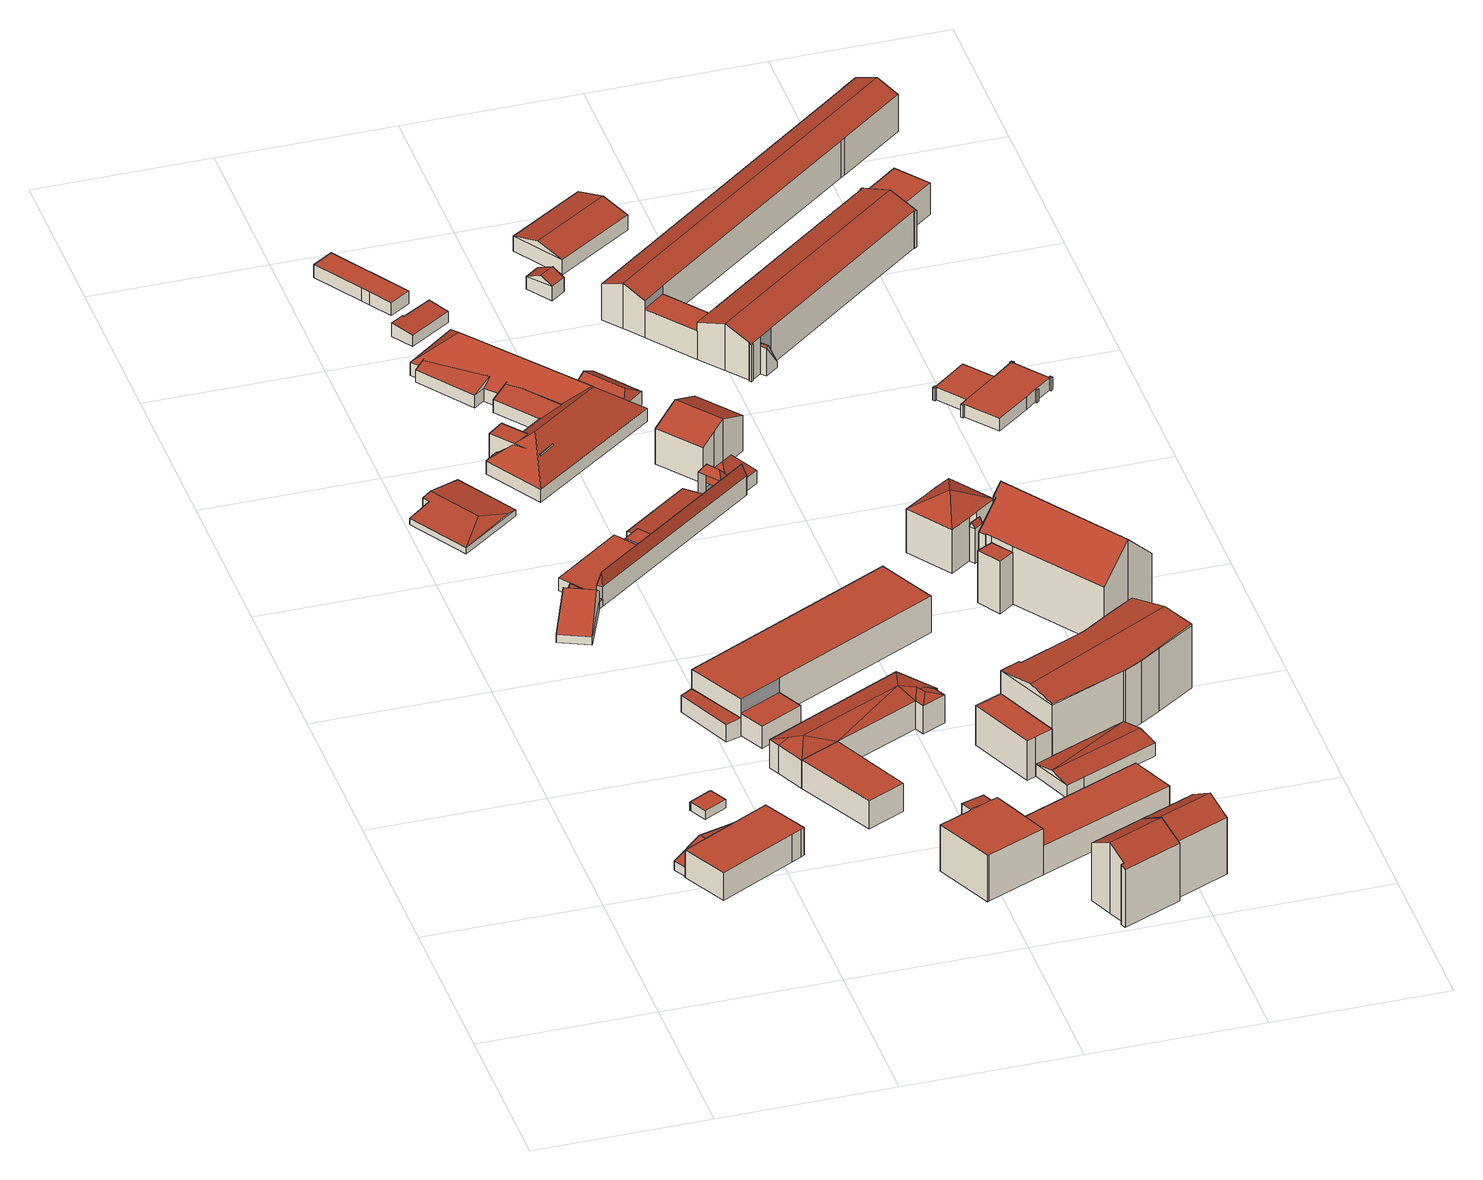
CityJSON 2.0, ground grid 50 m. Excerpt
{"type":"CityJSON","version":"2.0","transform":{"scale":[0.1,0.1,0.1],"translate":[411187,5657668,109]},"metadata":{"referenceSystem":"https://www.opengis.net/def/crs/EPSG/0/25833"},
"CityObjects":{
"building1":{"type":"Building","attributes":{"Dachtyp_tdc":"tdcGableRoof","Gemeindeschluessel":14612000,"Dachneigung":10.1,"QualitaetDacherkennung":11,"Geometrietyp2DReferenz":"3000","measuredHeight":6.67,"function":"31001_2000","roofType":"3100"},"geometry":[{"type":"Solid","lod":"2","boundaries":[[[[0,1,2,3]],[[1,4,5,2]],[[4,6,7,5]],[[6,0,3,7]],[[4,1,8]],[[0,6,9]],[[1,0,9,8]],[[6,4,8,9]],[[3,2,5,7]]]],"semantics":{"surfaces":[{"type":"WallSurface"},{"type":"RoofSurface"},{"type":"GroundSurface"}],"values":[[0,0,0,0,0,0,1,1,2]]}}]},
"building2":{"type":"Building","attributes":{"Dachtyp_tdc":"tdcPolyFlatRoof","Gemeindeschluessel":14612000,"Dachneigung":0,"QualitaetDacherkennung":80,"Geometrietyp2DReferenz":"3000","measuredHeight":8.64,"function":"31001_2000","roofType":"1000"},"geometry":[{"type":"Solid","lod":"2","boundaries":[[[[10,11,12,13]],[[11,14,15,12]],[[14,16,17,15]],[[16,18,19,17]],[[18,20,21,19]],[[20,10,13,21]],[[20,18,16,14,11,10]],[[13,12,15,17,19,21]]]],"semantics":{"surfaces":[{"type":"WallSurface"},{"type":"RoofSurface"},{"type":"GroundSurface"}],"values":[[0,0,0,0,0,0,1,2]]}}]},
"building3":{"type":"Building","attributes":{"Dachtyp_tdc":"tdcPolyFlatRoof","Gemeindeschluessel":14612000,"Dachneigung":0,"QualitaetDacherkennung":85,"Geometrietyp2DReferenz":"3000","measuredHeight":2.77,"function":"31001_2000","roofType":"1000"},"geometry":[{"type":"Solid","lod":"2","boundaries":[[[[22,23,24,25]],[[23,26,27,24]],[[26,28,29,27]],[[28,30,31,29]],[[30,32,33,31]],[[32,22,25,33]],[[32,30,28,26,23,22]],[[25,24,27,29,31,33]]]],"semantics":{"surfaces":[{"type":"WallSurface"},{"type":"RoofSurface"},{"type":"GroundSurface"}],"values":[[0,0,0,0,0,0,1,2]]}}]},
"building4":{"type":"Building","attributes":{"Dachtyp_tdc":"tdcFreeFormRoof","Gemeindeschluessel":14612000,"Dachneigung":39,"QualitaetDacherkennung":12,"Geometrietyp2DReferenz":"3000","measuredHeight":10.65,"function":"31001_9998","roofType":"5000"},"geometry":[{"type":"Solid","lod":"2","boundaries":[[[[34,35,36,37]],[[35,38,39,36]],[[38,40,41,39]],[[40,42,43,41]],[[42,34,37,43]],[[44,40,38,45]],[[46,47,48,44,45]],[[42,48,47,34]],[[40,44,48,42]],[[34,47,46,35]],[[35,46,45,38]],[[37,36,39,41,43]]]],"semantics":{"surfaces":[{"type":"WallSurface"},{"type":"RoofSurface"},{"type":"GroundSurface"}],"values":[[0,0,0,0,0,1,1,0,0,0,0,2]]}}]},
"building5":{"type":"Building","attributes":{"Dachtyp_tdc":"tdcFreeFormRoof","Gemeindeschluessel":14612000,"Dachneigung":10,"QualitaetDacherkennung":14,"Geometrietyp2DReferenz":"3000","measuredHeight":3.88,"function":"31001_9998","roofType":"5000"},"geometry":[{"type":"Solid","lod":"2","boundaries":[[[[49,50,51,52]],[[50,53,54,51]],[[53,55,56,54]],[[55,57,58,56]],[[57,59,60,58]],[[59,49,52,60]],[[61,62,50]],[[61,49,59,63,62]],[[55,53,50,62,63,57]],[[59,57,63]],[[50,49,61]],[[52,51,54,56,58,60]]]],"semantics":{"surfaces":[{"type":"WallSurface"},{"type":"RoofSurface"},{"type":"GroundSurface"}],"values":[[0,0,0,0,0,0,1,1,1,0,0,2]]}}]},
"building6":{"type":"Building","attributes":{"Dachtyp_tdc":"tdcPolyFlatRoof","Gemeindeschluessel":14612000,"Dachneigung":6.4,"QualitaetDacherkennung":77,"Geometrietyp2DReferenz":"3000","measuredHeight":5.77,"function":"31001_2000","roofType":"2100"},"geometry":[{"type":"Solid","lod":"2","boundaries":[[[[64,65,66,67]],[[65,68,69,66]],[[68,70,71,69]],[[70,64,67,71]],[[70,68,65,64]],[[67,66,69,71]]]],"semantics":{"surfaces":[{"type":"WallSurface"},{"type":"RoofSurface"},{"type":"GroundSurface"}],"values":[[0,0,0,0,1,2]]}}]},
"building7":{"type":"Building","attributes":{"Dachtyp_tdc":"tdcPolyFlatRoof","Gemeindeschluessel":14612000,"Dachneigung":0,"QualitaetDacherkennung":93,"Geometrietyp2DReferenz":"3000","measuredHeight":8.94,"function":"31001_2000","roofType":"1000"},"geometry":[{"type":"Solid","lod":"2","boundaries":[[[[72,73,74,75]],[[73,76,77,74]],[[76,78,79,77]],[[78,72,75,79]],[[78,76,73,72]],[[75,74,77,79]]]],"semantics":{"surfaces":[{"type":"WallSurface"},{"type":"RoofSurface"},{"type":"GroundSurface"}],"values":[[0,0,0,0,1,2]]}}]},
"building8":{"type":"Building","attributes":{"Gemeindeschluessel":14612000,"Dachneigung":90,"Dachorientierung":0,"MittlereTraufHoehe":118.89,"QualitaetDacherkennung":11,"ObjektHoehe":8.76,"BodenHoehe":110.12,"Geometrietyp2DReferenz":"3000","AbsoluteHoehe":118.89,"Dachflaeche":93.8,"measuredHeight":8.76,"function":"31001_2000","roofType":"1000","storeysAboveGround":3},"geometry":[{"type":"MultiSurface","lod":"2","boundaries":[[[80,81,82,83]],[[81,84,85,82]],[[84,86,87,85]],[[86,80,83,87]],[[86,84,81,80]],[[83,82,85,87]]],"semantics":{"surfaces":[{"type":"WallSurface"},{"type":"RoofSurface"},{"type":"GroundSurface"}],"values":[0,0,0,0,1,2]}}]},
"building9":{"type":"Building","attributes":{"Gemeindeschluessel":14612000,"Geometrietyp2DReferenz":"3000","function":"31001_2000","roofType":"9999"},"children":["building9-1","building9-2"]},
"building9-1":{"type":"BuildingPart","attributes":{"Dachtyp_tdc":"tdcPolyFlatRoof","Dachneigung":4.88,"QualitaetDacherkennung":55,"Geometrietyp2DReferenz":"3000","measuredHeight":15.09,"roofType":"2100"},"parents":["building9"],"geometry":[{"type":"MultiSurface","lod":"2","boundaries":[[[88,89,90,91]],[[89,92,93,90]],[[94,95,96]],[[94,88,91,95]],[[94,97,92,89,88]],[[91,90,93,95]]],"semantics":{"surfaces":[{"type":"WallSurface"},{"type":"RoofSurface"},{"type":"GroundSurface"}],"values":[0,0,0,0,1,2]}}]},
"building9-2":{"type":"BuildingPart","attributes":{"Dachtyp_tdc":"tdcPolyFlatRoof","Dachneigung":0,"QualitaetDacherkennung":40,"Geometrietyp2DReferenz":"3000","measuredHeight":14.68,"roofType":"1000"},"parents":["building9"],"geometry":[{"type":"MultiSurface","lod":"2","boundaries":[[[98,95,93,99,100,101,102,103]],[[104,96,95,98]],[[105,106,99,93,92]],[[106,107,100,99]],[[107,108,101,100]],[[108,109,102,101]],[[109,110,103,102]],[[110,104,98,103]],[[110,109,108,107,106,105,97,96,104]]],"semantics":{"surfaces":[{"type":"GroundSurface"},{"type":"WallSurface"},{"type":"RoofSurface"}],"values":[0,1,1,1,1,1,1,1,2]}}]},
"building10":{"type":"Building","attributes":{"Dachtyp_tdc":"tdcFreeFormRoof","Gemeindeschluessel":14612000,"Dachneigung":13.89,"QualitaetDacherkennung":22,"Geometrietyp2DReferenz":"3000","measuredHeight":10.51,"function":"31001_2000","roofType":"5000"},"geometry":[{"type":"Solid","lod":"2","boundaries":[[[[111,112,113,114]],[[112,115,79,113]],[[115,116,77,79]],[[116,117,118,77]],[[117,119,120,118]],[[119,121,122,120]],[[121,123,124,122]],[[123,125,126,124]],[[125,127,128,126]],[[127,111,114,128]],[[129,125,123]],[[130,131,132,129,123,121]],[[133,134,130,121,119]],[[133,119,117]],[[134,133,117,116]],[[130,112,131]],[[130,115,112]],[[134,115,130]],[[115,134,116]],[[135,132,131,112,111]],[[135,111,127]],[[129,132,135,127,125]],[[114,113,79,77,118,120,122,124,126,128]]]],"semantics":{"surfaces":[{"type":"WallSurface"},{"type":"RoofSurface"},{"type":"GroundSurface"}],"values":[[0,0,0,0,0,0,0,0,0,0,1,1,1,1,1,1,1,1,1,1,1,1,2]]}}]},
"building11":{"type":"Building","attributes":{"Gemeindeschluessel":14612000,"Dachneigung":68.84,"Dachorientierung":-36.38,"MittlereTraufHoehe":113.8,"QualitaetDacherkennung":59,"ObjektHoehe":6.43,"BodenHoehe":109.85,"Geometrietyp2DReferenz":"3000","AbsoluteHoehe":116.29,"Dachflaeche":265.59,"measuredHeight":6.43,"function":"31001_2000","roofType":"3100","storeysAboveGround":2},"geometry":[{"type":"MultiSurface","lod":"2","boundaries":[[[136,137,138,139]],[[137,140,141,138]],[[140,142,143,141]],[[142,136,139,143]],[[140,137,144]],[[136,142,145]],[[137,136,145,144]],[[142,140,144,145]],[[139,138,141,143]]],"semantics":{"surfaces":[{"type":"WallSurface"},{"type":"RoofSurface"},{"type":"GroundSurface"}],"values":[0,0,0,0,0,0,1,1,2]}}]},
"building12":{"type":"Building","attributes":{"Gemeindeschluessel":14612000,"Geometrietyp2DReferenz":"3000","function":"31001_9998","roofType":"9999"},"children":["building12-1","building12-2"]},
"building12-1":{"type":"BuildingPart","attributes":{"Dachtyp_tdc":"tdcPolyFlatRoof","Dachneigung":4.91,"QualitaetDacherkennung":43,"Geometrietyp2DReferenz":"3000","measuredHeight":3,"roofType":"2100"},"parents":["building12"],"geometry":[{"type":"MultiSurface","lod":"2","boundaries":[[[146,147,43,37]],[[147,148,149,43]],[[148,150,151,149]],[[150,152,153,151]],[[154,146,37,155]],[[154,152,150,148,147,146]],[[37,43,149,151,153,155]]],"semantics":{"surfaces":[{"type":"WallSurface"},{"type":"RoofSurface"},{"type":"GroundSurface"}],"values":[0,0,0,0,0,1,2]}}]},
"building12-2":{"type":"BuildingPart","attributes":{"Dachtyp_tdc":"tdcFreeFormRoof","Dachneigung":76.52,"QualitaetDacherkennung":11,"Geometrietyp2DReferenz":"3000","measuredHeight":9.96,"roofType":"5000"},"parents":["building12"],"geometry":[{"type":"MultiSurface","lod":"2","boundaries":[[[156,157,158,153,152]],[[157,159,160,158]],[[159,161,154,155,160]],[[162,163,161,159]],[[162,159,157]],[[163,162,157,156]],[[163,156,161]],[[153,158,160,155]]],"semantics":{"surfaces":[{"type":"WallSurface"},{"type":"RoofSurface"},{"type":"GroundSurface"}],"values":[0,0,0,1,1,1,1,2]}}]},
"building13":{"type":"Building","attributes":{"Gemeindeschluessel":14612000,"Dachneigung":90,"Dachorientierung":0,"MittlereTraufHoehe":114.36,"QualitaetDacherkennung":100,"ObjektHoehe":4.09,"BodenHoehe":110.28,"Geometrietyp2DReferenz":"3000","AbsoluteHoehe":114.36,"Dachflaeche":183.78,"measuredHeight":4.09,"function":"31001_2000","roofType":"1000","storeysAboveGround":1},"geometry":[{"type":"MultiSurface","lod":"2","boundaries":[[[164,165,166,167]],[[165,168,169,166]],[[168,170,171,169]],[[170,172,173,171]],[[172,174,175,173]],[[174,164,167,175]],[[174,172,170,168,165,164]],[[167,166,169,171,173,175]]],"semantics":{"surfaces":[{"type":"WallSurface"},{"type":"RoofSurface"},{"type":"GroundSurface"}],"values":[0,0,0,0,0,0,1,2]}}]},
"building14":{"type":"Building","attributes":{"Gemeindeschluessel":14612000,"Geometrietyp2DReferenz":"3000","function":"31001_2000","roofType":"9999"},"children":["building14-1","building14-2"]},
"building14-1":{"type":"BuildingPart","attributes":{"Dachtyp_tdc":"tdcPolyFlatRoof","Dachneigung":0,"QualitaetDacherkennung":40,"Geometrietyp2DReferenz":"3000","measuredHeight":11.46,"roofType":"1000"},"parents":["building14"],"geometry":[{"type":"MultiSurface","lod":"2","boundaries":[[[176,177,178,179]],[[177,180,181,178]],[[180,182,183,181]],[[182,184,185,183]],[[184,186,185]],[[187,176,179,188,189]],[[187,184,182,180,177,176]],[[179,178,181,183,185,188]]],"semantics":{"surfaces":[{"type":"WallSurface"},{"type":"RoofSurface"},{"type":"GroundSurface"}],"values":[0,0,0,0,0,0,1,2]}}]},
"building14-2":{"type":"BuildingPart","attributes":{"Dachtyp_tdc":"tdcPolyFlatRoof","Dachneigung":0,"QualitaetDacherkennung":75,"Geometrietyp2DReferenz":"3000","measuredHeight":6.89,"roofType":"1000"},"parents":["building14"],"geometry":[{"type":"MultiSurface","lod":"2","boundaries":[[[190,191,192,193]],[[191,189,188,192]],[[186,190,193,185]],[[186,189,191,190]],[[193,192,188,185]]],"semantics":{"surfaces":[{"type":"WallSurface"},{"type":"RoofSurface"},{"type":"GroundSurface"}],"values":[0,0,0,1,2]}}]},
"building15":{"type":"Building","attributes":{"Gemeindeschluessel":14612000,"Dachneigung":83.66,"Dachorientierung":0,"MittlereTraufHoehe":114.34,"QualitaetDacherkennung":100,"ObjektHoehe":4.29,"BodenHoehe":110.34,"Geometrietyp2DReferenz":"3000","AbsoluteHoehe":114.63,"Dachflaeche":95.81,"measuredHeight":4.29,"function":"31001_2000","roofType":"2100","storeysAboveGround":1},"geometry":[{"type":"MultiSurface","lod":"2","boundaries":[[[194,195,196,197]],[[195,198,199,196]],[[198,200,201,199]],[[200,202,203,201]],[[202,204,205,203]],[[204,194,197,205]],[[204,202,200,198,195,194]],[[197,196,199,201,203,205]]],"semantics":{"surfaces":[{"type":"WallSurface"},{"type":"RoofSurface"},{"type":"GroundSurface"}],"values":[0,0,0,0,0,0,1,2]}}]},
"building16":{"type":"Building","attributes":{"Gemeindeschluessel":14612000,"Geometrietyp2DReferenz":"3000","function":"31001_9998","roofType":"9999"},"children":["building16-1","building16-2","building16-3","building16-4","building16-5"]},
"building16-1":{"type":"BuildingPart","attributes":{"Dachtyp_tdc":"tdcPolyFlatRoof","Dachneigung":0,"QualitaetDacherkennung":0,"Geometrietyp2DReferenz":"3000","measuredHeight":4.32,"roofType":"9999"},"parents":["building16"],"geometry":[{"type":"MultiSurface","lod":"2","boundaries":[[[206,207,208,209]],[[209,208,210,211,212,213]],[[214,215,210,208,207]],[[207,206,216,217,218,214]],[[213,216,206,209]],[[212,211,219,218,217]],[[214,218,219,215]],[[219,211,210,215]],[[213,212,217,216]]],"semantics":{"surfaces":[{"type":"RoofSurface"},{"type":"WallSurface"},{"type":"GroundSurface"},{"type":"ClosureSurface","isClosure":"1","QuelleClosure":"LoD1Solid"}],"values":[0,1,1,1,1,2,3,3,3]}}]},
"building16-2":{"type":"BuildingPart","attributes":{"Dachtyp_tdc":"tdcFreeFormRoof","Dachneigung":55.19,"QualitaetDacherkennung":11,"Geometrietyp2DReferenz":"3000","measuredHeight":11.51,"roofType":"5000"},"parents":["building16"],"geometry":[{"type":"MultiSurface","lod":"2","boundaries":[[[220,221,222,223,224,225]],[[226,227,228]],[[229,226,228,221]],[[229,221,220]],[[226,229,220,227]],[[224,223,230,231,232]]],"semantics":{"surfaces":[{"type":"WallSurface"},{"type":"RoofSurface"},{"type":"GroundSurface"}],"values":[0,1,1,1,1,2]}}]},
"building16-3":{"type":"BuildingPart","attributes":{"Dachtyp_tdc":"tdcFreeFormRoof","Dachneigung":49.79,"QualitaetDacherkennung":3,"Geometrietyp2DReferenz":"3000","measuredHeight":9.7,"roofType":"5000"},"parents":["building16"],"geometry":[{"type":"MultiSurface","lod":"2","boundaries":[[[233,234,235,236]],[[234,237,238,235]],[[237,239,230,238]],[[222,240,241,223]],[[240,233,236,241]],[[239,237,234,242,243]],[[234,233,242]],[[233,240,243,242]],[[240,222,239,243]],[[236,235,238,230,223,241]]],"semantics":{"surfaces":[{"type":"WallSurface"},{"type":"RoofSurface"},{"type":"GroundSurface"}],"values":[0,0,0,0,0,1,1,1,1,2]}}]},
"building16-4":{"type":"BuildingPart","attributes":{"Dachtyp_tdc":"tdcPolyFlatRoof","Dachneigung":0,"QualitaetDacherkennung":0,"Geometrietyp2DReferenz":"3000","measuredHeight":3.9,"roofType":"9999"},"parents":["building16"],"geometry":[{"type":"MultiSurface","lod":"2","boundaries":[[[244,150,245,216,213,246]],[[246,213,212,247]],[[216,245,248,217]],[[245,150,249,248]],[[150,244,250,249]],[[244,246,247,250]],[[247,212,217,248,249,250]],[[217,212,213,216]]],"semantics":{"surfaces":[{"type":"RoofSurface"},{"type":"WallSurface"},{"type":"GroundSurface"},{"type":"ClosureSurface","isClosure":"1","QuelleClosure":"LoD1Solid"}],"values":[0,1,1,1,1,1,2,3]}}]},
"building16-5":{"type":"BuildingPart","attributes":{"Dachtyp_tdc":"tdcGableRoof","Dachneigung":10.27,"QualitaetDacherkennung":11,"Geometrietyp2DReferenz":"3000","measuredHeight":3.23,"roofType":"3100"},"parents":["building16"],"geometry":[{"type":"MultiSurface","lod":"2","boundaries":[[[210,251,252,211]],[[251,253,254,252]],[[253,225,224,254]],[[255,225,253,251,210,215]],[[215,214,256,257,258,255]],[[259,218,219,211,252,254,224,232,231,230]]],"semantics":{"surfaces":[{"type":"WallSurface"},{"type":"RoofSurface"},{"type":"GroundSurface"}],"values":[0,0,0,1,1,2]}}]},
"building17":{"type":"Building","attributes":{"Dachtyp_tdc":"tdcFreeFormRoof","Gemeindeschluessel":14612000,"Dachneigung":40.9,"QualitaetDacherkennung":5,"Geometrietyp2DReferenz":"3000","measuredHeight":12.51,"function":"31001_9998","roofType":"5000"},"geometry":[{"type":"Solid","lod":"2","boundaries":[[[[260,261,262,263]],[[261,264,265,262]],[[264,266,267,265]],[[266,268,269,267]],[[268,270,271,269]],[[272,268,266]],[[273,272,266,264]],[[274,275,276,273,264,261]],[[274,261,260]],[[275,274,260,277]],[[276,275,277,270]],[[272,273,276,270,268]],[[271,278,263,262,265,267,269]],[[270,277,278,271]],[[277,260,263,278]]]],"semantics":{"surfaces":[{"type":"WallSurface"},{"type":"RoofSurface"},{"type":"GroundSurface"}],"values":[[0,0,0,0,0,1,1,1,1,1,1,1,2,0,0]]}}]},
"building18":{"type":"Building","attributes":{"Gemeindeschluessel":14612000,"Dachneigung":69.69,"Dachorientierung":-37.03,"MittlereTraufHoehe":114.11,"QualitaetDacherkennung":66,"ObjektHoehe":6.32,"BodenHoehe":109.96,"Geometrietyp2DReferenz":"3000","AbsoluteHoehe":116.28,"Dachflaeche":381.49,"measuredHeight":6.32,"function":"31001_2000","roofType":"5000","storeysAboveGround":2},"geometry":[{"type":"MultiSurface","lod":"2","boundaries":[[[279,280,281,282]],[[280,283,284,281]],[[283,285,286,284]],[[285,279,282,286]],[[283,280,287]],[[279,285,288]],[[280,279,288,287]],[[285,283,287,288]],[[282,281,284,286]]],"semantics":{"surfaces":[{"type":"WallSurface"},{"type":"RoofSurface"},{"type":"GroundSurface"}],"values":[0,0,0,0,1,0,1,1,2]}}]},
"building19":{"type":"Building","attributes":{"Dachtyp_tdc":"tdcGableRoof","Gemeindeschluessel":14612000,"Dachneigung":29.26,"QualitaetDacherkennung":62,"Geometrietyp2DReferenz":"3000","measuredHeight":22.46,"function":"31001_9998","roofType":"3100"},"geometry":[{"type":"Solid","lod":"2","boundaries":[[[[289,290,291,292]],[[290,293,294,291]],[[293,295,296,294]],[[295,297,298,296]],[[297,299,300,298]],[[299,301,302,300]],[[301,303,304,302]],[[303,305,306,304]],[[305,289,292,306]],[[301,299,297,295]],[[295,293,290,289,305,303,301]],[[292,291,294,296,298,300,302,304,306]]]],"semantics":{"surfaces":[{"type":"WallSurface"},{"type":"RoofSurface"},{"type":"GroundSurface"}],"values":[[0,0,0,0,0,0,0,0,0,1,1,2]]}}]},
"building20":{"type":"Building","attributes":{"Dachtyp_tdc":"tdcPolyFlatRoof","Gemeindeschluessel":14612000,"Dachneigung":0,"QualitaetDacherkennung":69,"Geometrietyp2DReferenz":"3000","measuredHeight":9.14,"function":"31001_2000","roofType":"1000"},"geometry":[{"type":"Solid","lod":"2","boundaries":[[[[307,308,309,310]],[[308,311,312,309]],[[311,313,314,312]],[[313,307,310,314]],[[313,311,308,307]],[[310,309,312,314]]]],"semantics":{"surfaces":[{"type":"WallSurface"},{"type":"RoofSurface"},{"type":"GroundSurface"}],"values":[[0,0,0,0,1,2]]}}]},
"building21":{"type":"Building","attributes":{"Dachtyp_tdc":"tdcPolyFlatRoof","Gemeindeschluessel":14612000,"Dachneigung":0,"QualitaetDacherkennung":65,"Geometrietyp2DReferenz":"3000","measuredHeight":12.44,"function":"31001_2000","roofType":"1000"},"geometry":[{"type":"Solid","lod":"2","boundaries":[[[[315,316,317,318]],[[316,319,320,317]],[[319,321,322,320]],[[321,323,324,322]],[[323,315,318,324]],[[323,321,319,316,315]],[[318,317,320,322,324]]]],"semantics":{"surfaces":[{"type":"WallSurface"},{"type":"RoofSurface"},{"type":"GroundSurface"}],"values":[[0,0,0,0,0,1,2]]}}]},
"building22":{"type":"Building","attributes":{"Gemeindeschluessel":14612000,"Dachneigung":59.67,"Dachorientierung":-37.11,"MittlereTraufHoehe":114.8,"QualitaetDacherkennung":95,"ObjektHoehe":6.66,"BodenHoehe":110.52,"Geometrietyp2DReferenz":"3000","AbsoluteHoehe":117.18,"Dachflaeche":150.79,"measuredHeight":6.66,"function":"31001_2000","roofType":"5000","storeysAboveGround":2},"geometry":[{"type":"MultiSurface","lod":"2","boundaries":[[[325,326,327,328]],[[326,329,330,327]],[[329,331,332,330]],[[331,325,328,332]],[[329,326,333]],[[325,331,334]],[[326,325,334,333]],[[331,329,333,334]],[[328,327,330,332]]],"semantics":{"surfaces":[{"type":"WallSurface"},{"type":"RoofSurface"},{"type":"GroundSurface"}],"values":[0,0,0,0,1,0,1,1,2]}}]},
"building23":{"type":"Building","attributes":{"Gemeindeschluessel":14612000,"Dachneigung":65.44,"Dachorientierung":-38.11,"MittlereTraufHoehe":122.04,"QualitaetDacherkennung":63,"ObjektHoehe":15.35,"BodenHoehe":109.17,"Geometrietyp2DReferenz":"3000","AbsoluteHoehe":124.52,"Dachflaeche":296.82,"measuredHeight":15.35,"function":"31001_2000","roofType":"3100","storeysAboveGround":5},"geometry":[{"type":"MultiSurface","lod":"2","boundaries":[[[335,336,337,338]],[[336,339,340,337]],[[339,341,342,340]],[[341,343,344,342]],[[343,345,346,344]],[[345,347,348,346]],[[347,349,350,348]],[[349,335,338,350]],[[341,339,336,335,349,347]],[[347,345,343,341]],[[338,337,340,342,344,346,348,350]]],"semantics":{"surfaces":[{"type":"WallSurface"},{"type":"RoofSurface"},{"type":"GroundSurface"}],"values":[0,0,0,0,0,0,0,0,1,1,2]}}]},
"building24":{"type":"Building","attributes":{"Dachtyp_tdc":"tdcFreeFormRoof","Gemeindeschluessel":14612000,"Dachneigung":31.4,"QualitaetDacherkennung":67,"Geometrietyp2DReferenz":"3000","measuredHeight":22.23,"function":"31001_9998","roofType":"5000"},"geometry":[{"type":"Solid","lod":"2","boundaries":[[[[299,351,352,353]],[[351,354,355,352]],[[354,356,357,355]],[[356,358,359,357]],[[358,299,353,359]],[[358,356,354,360,361]],[[361,360,351,299]],[[354,351,360]],[[299,358,361]],[[353,352,355,357,359]]]],"semantics":{"surfaces":[{"type":"WallSurface"},{"type":"RoofSurface"},{"type":"GroundSurface"}],"values":[[0,0,0,0,0,1,1,0,0,2]]}}]},
"building25":{"type":"Building","attributes":{"Dachtyp_tdc":"tdcGableRoof","Gemeindeschluessel":14612000,"Dachneigung":27.07,"QualitaetDacherkennung":70,"Geometrietyp2DReferenz":"3000","measuredHeight":6.44,"function":"31001_9998","roofType":"3100"},"geometry":[{"type":"Solid","lod":"2","boundaries":[[[[362,363,364,365]],[[363,366,367,364]],[[366,368,369,367]],[[368,362,365,369]],[[366,363,370]],[[362,368,371]],[[363,362,371,370]],[[368,366,370,371]],[[365,364,367,369]]]],"semantics":{"surfaces":[{"type":"WallSurface"},{"type":"RoofSurface"},{"type":"GroundSurface"}],"values":[[0,0,0,0,0,0,1,1,2]]}}]},
"building26":{"type":"Building","attributes":{"Dachtyp_tdc":"tdcFreeFormRoof","Gemeindeschluessel":14612000,"Dachneigung":12.35,"QualitaetDacherkennung":27,"Geometrietyp2DReferenz":"3000","measuredHeight":5.43,"function":"31001_2000","roofType":"5000"},"geometry":[{"type":"Solid","lod":"2","boundaries":[[[[372,373,374,375]],[[373,376,377,374]],[[376,378,379,377]],[[378,380,381,379]],[[380,382,383,381]],[[382,372,375,383]],[[378,384,385]],[[384,378,376]],[[382,380,385,384,373,372]],[[376,373,384]],[[380,378,385]],[[375,374,377,379,381,383]]]],"semantics":{"surfaces":[{"type":"WallSurface"},{"type":"RoofSurface"},{"type":"GroundSurface"}],"values":[[0,0,0,0,0,0,1,1,1,0,0,2]]}}]},
"building27":{"type":"Building","attributes":{"Dachtyp_tdc":"tdcFreeFormRoof","Gemeindeschluessel":14612000,"Dachneigung":10.59,"QualitaetDacherkennung":49,"Geometrietyp2DReferenz":"3000","measuredHeight":21.96,"function":"31001_2000","roofType":"5000"},"geometry":[{"type":"Solid","lod":"2","boundaries":[[[[386,387,388,389]],[[387,390,391,388]],[[390,392,379,391]],[[392,393,394,379]],[[393,395,396,394]],[[395,397,398,396]],[[397,399,400,398]],[[399,401,402,400]],[[401,403,404,402]],[[403,405,406,404]],[[405,407,408,406]],[[407,409,410,408]],[[409,386,389,410]],[[411,412,413,414,415,416,417,418]],[[419,420,421,422,423,395,418,417,424]],[[405,419,424,407]],[[407,424,417,416,409]],[[395,423,397]],[[397,423,422,399]],[[399,422,421,401]],[[401,421,420,403]],[[403,420,419,405]],[[409,416,415,386]],[[386,415,414,387]],[[387,414,413,390]],[[390,413,412,392]],[[392,412,411,393]],[[393,411,418,395]],[[389,388,391,379,394,396,398,400,402,404,406,408,410]]]],"semantics":{"surfaces":[{"type":"WallSurface"},{"type":"RoofSurface"},{"type":"GroundSurface"}],"values":[[0,0,0,0,0,0,0,0,0,0,0,0,0,1,1,0,0,0,0,0,0,0,0,0,0,0,0,0,2]]}}]},
"building28":{"type":"Building","attributes":{"Dachtyp_tdc":"tdcGableRoof","Gemeindeschluessel":14612000,"Dachneigung":15.28,"QualitaetDacherkennung":82,"Geometrietyp2DReferenz":"3000","measuredHeight":6.99,"function":"31001_9998","roofType":"3100"},"geometry":[{"type":"Solid","lod":"2","boundaries":[[[[425,426,427,428]],[[426,429,430,427]],[[429,431,432,430]],[[431,425,428,432]],[[429,426,433]],[[425,431,434]],[[426,425,434,433]],[[431,429,433,434]],[[428,427,430,432]]]],"semantics":{"surfaces":[{"type":"WallSurface"},{"type":"RoofSurface"},{"type":"GroundSurface"}],"values":[[0,0,0,0,0,0,1,1,2]]}}]},
"building29":{"type":"Building","attributes":{"Dachtyp_tdc":"tdcPolyFlatRoof","Gemeindeschluessel":14612000,"Dachneigung":0,"QualitaetDacherkennung":60,"Geometrietyp2DReferenz":"3000","measuredHeight":16.54,"function":"31001_2000","roofType":"1000"},"geometry":[{"type":"Solid","lod":"2","boundaries":[[[[435,436,437,438]],[[436,439,440,437]],[[439,441,442,440]],[[441,435,438,442]],[[441,439,436,435]],[[438,437,440,442]]]],"semantics":{"surfaces":[{"type":"WallSurface"},{"type":"RoofSurface"},{"type":"GroundSurface"}],"values":[[0,0,0,0,1,2]]}}]},
"building30":{"type":"Building","attributes":{"Dachtyp_tdc":"tdcPolyFlatRoof","Gemeindeschluessel":14612000,"Dachneigung":0,"QualitaetDacherkennung":17,"Geometrietyp2DReferenz":"3000","measuredHeight":6.6,"function":"31001_2000","roofType":"1000"},"geometry":[{"type":"Solid","lod":"2","boundaries":[[[[443,444,445,446]],[[444,447,448,445]],[[447,449,450,448]],[[449,451,452,450]],[[451,453,454,452]],[[453,455,456,454]],[[455,457,458,456]],[[457,459,460,458]],[[459,461,462,460]],[[461,463,464,462]],[[463,443,446,464]],[[463,461,459,457,455,453,451,449,447,444,443]],[[446,445,448,450,452,454,456,458,460,462,464]]]],"semantics":{"surfaces":[{"type":"WallSurface"},{"type":"RoofSurface"},{"type":"GroundSurface"}],"values":[[0,0,0,0,0,0,0,0,0,0,0,1,2]]}}]},
"building31":{"type":"Building","attributes":{"Gemeindeschluessel":14612000,"Geometrietyp2DReferenz":"3000","function":"31001_2000","roofType":"9999"},"children":["building31-1","building31-2","building31-3"]},
"building31-1":{"type":"BuildingPart","attributes":{"Dachtyp_tdc":"tdcPolyFlatRoof","Dachneigung":3.13,"QualitaetDacherkennung":58,"Geometrietyp2DReferenz":"3000","measuredHeight":3.82,"roofType":"2100"},"parents":["building31"],"geometry":[{"type":"MultiSurface","lod":"2","boundaries":[[[465,466,467,468]],[[466,469,470,467]],[[471,465,468,472]],[[471,469,473,469,466,465]],[[468,467,470,474,470,472]]],"semantics":{"surfaces":[{"type":"WallSurface"},{"type":"RoofSurface"},{"type":"GroundSurface"}],"values":[0,0,0,1,2]}}]},
"building31-2":{"type":"BuildingPart","attributes":{"Dachtyp_tdc":"tdcTentRoof","Dachneigung":30.51,"QualitaetDacherkennung":85,"Geometrietyp2DReferenz":"3000","measuredHeight":18.32,"roofType":"3500"},"parents":["building31"],"geometry":[{"type":"MultiSurface","lod":"2","boundaries":[[[475,476,477,478,479,480]],[[481,475,480]],[[482,483,484,485,481,480]],[[479,482,480]],[[486,487,488,489,490,491,472,470,474,492,493]],[[478,477,494,487,486]],[[476,488,495]],[[476,475,489,488]],[[475,481,490,489]],[[481,485,491,490]],[[485,484,471,472,491]],[[483,474,473]],[[483,482,492,474]],[[482,479,493,492]],[[479,478,486,493]]],"semantics":{"surfaces":[{"type":"RoofSurface"},{"type":"GroundSurface"},{"type":"WallSurface"}],"values":[0,0,0,0,1,2,2,2,2,2,2,2,2,2,2]}}]},
"building31-3":{"type":"BuildingPart","attributes":{"Dachtyp_tdc":"tdcFreeFormRoof","Dachneigung":62.97,"QualitaetDacherkennung":15,"Geometrietyp2DReferenz":"3000","measuredHeight":12.81,"roofType":"5000"},"parents":["building31"],"geometry":[{"type":"MultiSurface","lod":"2","boundaries":[[[496,497,494,495,498]],[[499,498,495]],[[497,496,500]],[[486,501,502,488,487]],[[497,500,501,486]],[[500,499,502,501]],[[499,495,488,502]],[[494,497,486,487]],[[499,500,496,498]]],"semantics":{"surfaces":[{"type":"RoofSurface"},{"type":"WallSurface"},{"type":"GroundSurface"}],"values":[0,1,1,2,1,1,1,1,0]}}]},
"building32":{"type":"Building","attributes":{"Dachtyp_tdc":"tdcGableRoof","Gemeindeschluessel":14612000,"Dachneigung":44.58,"QualitaetDacherkennung":52,"Geometrietyp2DReferenz":"3000","measuredHeight":28.07,"function":"31001_2000","roofType":"3100"},"geometry":[{"type":"Solid","lod":"2","boundaries":[[[[503,504,505,506]],[[504,507,508,505]],[[507,509,510,508]],[[509,511,512,510]],[[511,513,514,512]],[[513,515,516,514]],[[515,517,518,516]],[[517,519,520,518]],[[519,521,522,520]],[[521,523,524,522]],[[523,525,526,524]],[[525,527,528,526]],[[527,529,530,528]],[[523,521,519,517,515,513,511,509,507,504]],[[504,503,531,532,533,534,529,527,525,523]],[[530,535,536,537,538,506,505,508,510,512,514,516,518,520,522,524,526,528]],[[529,534,535,530]],[[534,533,536,535]],[[533,532,537,536]],[[532,531,538,537]],[[531,503,506,538]]]],"semantics":{"surfaces":[{"type":"WallSurface"},{"type":"RoofSurface"},{"type":"GroundSurface"}],"values":[[0,0,0,0,0,0,0,0,0,0,0,0,0,1,1,2,0,0,0,0,0]]}}]},
"building33":{"type":"Building","attributes":{"Gemeindeschluessel":14612000,"Geometrietyp2DReferenz":"3000","function":"31001_9998","roofType":"9999"},"children":["building33-1","building33-2","building33-3","building33-4"]},
"building33-1":{"type":"BuildingPart","attributes":{"Dachtyp_tdc":"tdcGableRoof","Dachneigung":61.88,"QualitaetDacherkennung":1,"Geometrietyp2DReferenz":"3000","measuredHeight":9.3,"roofType":"3100"},"parents":["building33"],"geometry":[{"type":"MultiSurface","lod":"2","boundaries":[[[539,540,541,542]],[[540,543,544,541]],[[543,540,545]],[[540,539,546,545]],[[547,543,545,546]],[[542,541,544,548]],[[543,547,548,544]]],"semantics":{"surfaces":[{"type":"WallSurface"},{"type":"RoofSurface"},{"type":"GroundSurface"}],"values":[0,0,0,1,1,2,0]}}]},
"building33-2":{"type":"BuildingPart","attributes":{"Dachtyp_tdc":"tdcGableRoof","Dachneigung":22.52,"QualitaetDacherkennung":87,"Geometrietyp2DReferenz":"3000","measuredHeight":14.28,"roofType":"3100"},"parents":["building33"],"geometry":[{"type":"MultiSurface","lod":"2","boundaries":[[[549,550,551,552]],[[550,553,551]],[[554,555,556]],[[554,557,558,555]],[[557,559,560,558]],[[559,561,562,560]],[[561,563,564,562]],[[563,565,566,564]],[[565,567,568,566]],[[567,569,570,568]],[[569,571,572,570]],[[571,549,552,572]],[[567,565,563,561,559,557]],[[557,554,550,549,571,569,567]],[[552,551,555,558,560,562,564,566,568,570,572]]],"semantics":{"surfaces":[{"type":"WallSurface"},{"type":"RoofSurface"},{"type":"GroundSurface"}],"values":[0,0,0,0,0,0,0,0,0,0,0,0,1,1,2]}}]},
"building33-3":{"type":"BuildingPart","attributes":{"Dachtyp_tdc":"tdcPolyFlatRoof","Dachneigung":0,"QualitaetDacherkennung":51,"Geometrietyp2DReferenz":"3000","measuredHeight":8.92,"roofType":"1000"},"parents":["building33"],"geometry":[{"type":"MultiSurface","lod":"2","boundaries":[[[553,573,574,551]],[[573,575,576,574]],[[575,573,553,556,577]],[[578,555,551,574,576]],[[577,556,555,578]]],"semantics":{"surfaces":[{"type":"WallSurface"},{"type":"RoofSurface"},{"type":"GroundSurface"}],"values":[0,0,1,2,0]}}]},
"building33-4":{"type":"BuildingPart","attributes":{"Dachtyp_tdc":"tdcGableRoof","Dachneigung":19.02,"QualitaetDacherkennung":51,"Geometrietyp2DReferenz":"3000","measuredHeight":14.68,"roofType":"3100"},"parents":["building33"],"geometry":[{"type":"MultiSurface","lod":"2","boundaries":[[[579,576,575]],[[579,580,581,576]],[[580,582,583,581]],[[582,584,585,583]],[[584,586,587,585]],[[586,588,589,587]],[[588,590,591,589]],[[590,592,593,591]],[[592,594,595,593]],[[594,596,597,595]],[[596,598,599,597]],[[598,600,539,542,599]],[[601,548,547]],[[601,602,603,548]],[[602,604,605,603]],[[604,606,607,605]],[[606,608,609,607]],[[608,610,611,609]],[[610,612,613,611]],[[612,614,578,613]],[[614,577,578]],[[612,610,608,606,604,602,601,600,598,596,594,592,590,588]],[[588,586,584,582,580,579,614,612]],[[576,581,583,585,587,589,591,593,595,597,599,542,548,603,605,607,609,611,613,578]]],"semantics":{"surfaces":[{"type":"WallSurface"},{"type":"RoofSurface"},{"type":"GroundSurface"}],"values":[0,0,0,0,0,0,0,0,0,0,0,0,0,0,0,0,0,0,0,0,0,1,1,2]}}]},
"building34":{"type":"Building","attributes":{"Gemeindeschluessel":14612000,"Geometrietyp2DReferenz":"3000","function":"31001_2000","roofType":"9999"},"children":["building34-1","building34-2"]},
"building34-1":{"type":"BuildingPart","attributes":{"Dachtyp_tdc":"tdcPolyFlatRoof","Dachneigung":0,"QualitaetDacherkennung":70,"Geometrietyp2DReferenz":"3000","measuredHeight":4.04,"roofType":"1000"},"parents":["building34"],"geometry":[{"type":"MultiSurface","lod":"2","boundaries":[[[615,616,617,618]],[[616,619,620,617]],[[619,621,622,620]],[[621,623,624,622]],[[623,625,626,624]],[[625,627,628,626]],[[627,629,630,628]],[[629,631,632,633,630]],[[616,631,629,627,625,623,621,619,616,615]],[[617,620,622,624,626,628,630,633,617,618]]],"semantics":{"surfaces":[{"type":"WallSurface"},{"type":"RoofSurface"},{"type":"GroundSurface"}],"values":[0,0,0,0,0,0,0,0,1,2]}}]},
"building34-2":{"type":"BuildingPart","attributes":{"Dachtyp_tdc":"tdcPolyFlatRoof","Dachneigung":0,"QualitaetDacherkennung":71,"Geometrietyp2DReferenz":"3000","measuredHeight":3.96,"roofType":"1000"},"parents":["building34"],"geometry":[{"type":"MultiSurface","lod":"2","boundaries":[[[632,634,635,633]],[[634,636,637,635]],[[636,638,639,637]],[[638,640,641,639]],[[640,642,643,641]],[[642,644,645,643]],[[644,646,647,645]],[[646,648,649,647]],[[648,650,651,649]],[[650,652,653,651]],[[652,654,655,653]],[[654,656,657,655]],[[656,658,659,657]],[[658,660,661,659]],[[660,662,663,661]],[[662,664,665,663]],[[664,666,667,665]],[[666,668,669,667]],[[668,670,671,669]],[[670,672,618,671]],[[670,668,666,664,662,660,658,656,654,652,650,648,646,644,642,640,638,636,634,632,673,672]],[[617,633,635,637,639,641,643,645,647,649,651,653,655,657,659,661,663,665,667,669,671,618]]],"semantics":{"surfaces":[{"type":"WallSurface"},{"type":"RoofSurface"},{"type":"GroundSurface"}],"values":[0,0,0,0,0,0,0,0,0,0,0,0,0,0,0,0,0,0,0,0,1,2]}}]},
"building35":{"type":"Building","attributes":{"Dachtyp_tdc":"tdcPolyFlatRoof","Gemeindeschluessel":14612000,"Dachneigung":0,"QualitaetDacherkennung":54,"Geometrietyp2DReferenz":"3000","measuredHeight":9.97,"function":"31001_9998","roofType":"1000"},"geometry":[{"type":"Solid","lod":"2","boundaries":[[[[674,675,676,677]],[[675,678,679,676]],[[678,680,681,679]],[[680,674,677,681]],[[680,678,675,674]],[[677,676,679,681]]]],"semantics":{"surfaces":[{"type":"WallSurface"},{"type":"RoofSurface"},{"type":"GroundSurface"}],"values":[[0,0,0,0,1,2]]}}]}
},
"vertices":[
[236,548,41],[217,583,41],[217,583,12],[236,548,12],[476,718,43],[476,718,12],[494,682,43],[494,682,12],[298,625,78],[316,590,78],
[302,421,96],[236,548,96],[236,548,9],[302,421,9],[494,682,96],[494,682,9],[560,556,96],[560,556,9],[550,550,96],[550,550,9],[522,535,96],[522,535,9],
[360,781,37],[337,827,37],[337,827,10],[360,781,10],[334,831,37],[334,831,10],[396,863,37],[396,863,10],[400,865,37],[400,865,10],[426,815,37],[426,815,10],
[365,1760,36],[368,1759,36],[368,1759,10],[365,1760,10],[305,1614,36],[305,1614,10],[219,1651,36],[219,1651,10],[292,1792,36],[292,1792,10],[265,1739,116],[345,1704,116],[368,1759,71],[365,1760,71],[292,1792,71],
[283,2227,28],[111,2101,27],[111,2101,8],[283,2227,8],[9,2271,27],[9,2271,8],[74,2310,41],[74,2310,8],[62,2330,41],[62,2330,8],[178,2400,28],[178,2400,8],[258,2208,34],[176,2203,47],[89,2346,47],
[438,1256,66],[471,1271,70],[471,1271,13],[438,1256,13],[555,1107,71],[555,1107,13],[512,1094,66],[512,1094,13],
[860,661,104],[753,611,104],[753,611,14],[860,661,14],[638,837,104],[638,837,14],[752,890,104],[752,890,14],
[286,2478,99],[331,2514,99],[331,2514,11],[286,2478,11],[432,2385,99],[432,2385,11],[387,2350,99],[387,2350,11],
[955,450,164],[1022,478,158],[1022,478,13],[955,450,13],[1035,448,158],[1035,448,13],[969,419,164],[969,419,13],[969,419,160],[1013,438,160],
[875,379,13],[1052,455,13],[1073,407,13],[1126,285,13],[958,214,13],[953,212,13],[875,379,160],[1035,448,160],[1052,455,160],[1073,407,160],[1126,285,160],[958,214,160],[953,212,160],
[1010,979,103],[997,1006,103],[997,1006,14],[1010,979,14],[752,890,103],[638,837,103],[600,918,103],[600,918,14],[585,949,103],[585,949,14],[987,1147,103],[987,1147,14],[1067,1045,103],[1067,1045,14],[1062,1043,103],[1062,1043,14],[1077,1010,103],[1077,1010,14],[1036,1052,108],[968,1065,119],[1014,1054,112],[1021,1043,112],[630,933,112],[668,920,119],[1028,1028,112],
[310,2952,48],[424,2797,48],[424,2797,9],[310,2952,9],[321,2721,48],[321,2721,9],[207,2876,48],[207,2876,9],[373,2759,73],[258,2914,73],
[365,1760,31],[292,1792,37],[282,1796,38],[282,1796,10],[319,1855,40],[319,1855,10],[369,1787,33],[369,1787,10],[381,1772,31],[381,1772,10],
[369,1787,71],[871,2157,71],[871,2157,10],[882,2143,71],[882,2143,10],[381,1772,71],[869,2145,109],[383,1785,110],
[147,3434,54],[290,3212,54],[290,3212,13],[147,3434,13],[231,3174,54],[231,3174,13],[192,3236,54],[192,3236,13],[177,3260,54],[177,3260,13],[88,3396,54],[88,3396,13],
[471,1271,131],[1079,1572,131],[1079,1572,16],[471,1271,16],[1119,1491,131],[1119,1491,16],[1160,1407,131],[1160,1407,16],[678,1168,131],[678,1168,16],[678,1168,85],[555,1107,131],[555,1107,16],[555,1107,85],
[714,1096,85],[591,1035,85],[591,1035,16],[714,1096,16],
[244,3025,48],[205,3085,56],[205,3085,13],[244,3025,13],[242,3109,56],[242,3109,13],[245,3104,56],[245,3104,13],[328,3156,56],[328,3156,13],[364,3102,48],[364,3102,13],
[564,1930,44],[608,1963,44],[555,2034,44],[511,2001,44],[555,2034,25],[555,2034,1],[511,2001,1],[511,2001,40],[608,1963,25],[583,1997,34],[564,1930,40],[564,1930,1],[608,1963,1],[583,1997,1],
[758,2165,94],[784,2184,94],[784,2184,42],[784,2184,1],[758,2165,1],[758,2165,28],[805,2128,116],[802,2107,94],[827,2125,94],[780,2162,116],[827,2125,1],[802,2107,1],[777,2140,1],
[869,2274,42],[926,2198,42],[926,2198,1],[869,2274,1],[871,2157,42],[871,2157,1],[827,2125,42],[771,2201,42],[771,2201,1],[860,2208,98],[830,2186,98],
[296,1886,40],[369,1787,40],[490,2030,40],[490,2030,1],[369,1787,1],[319,1855,1],[296,1886,1],
[534,2063,19],[534,2063,1],[728,2207,19],[728,2207,1],[777,2140,34],[802,2106,25],[827,2125,25],[802,2107,25],[802,2106,1],
[264,2429,50],[288,2449,50],[288,2449,9],[264,2429,9],[483,2594,50],[483,2594,9],[203,2909,50],[203,2909,9],[346,3021,50],[346,3021,9],[731,2535,50],[731,2535,9],[331,2897,127],[596,2582,117],[310,2421,81],[390,2406,133],[592,2554,134],[362,2267,50],[362,2267,9],
[455,2757,51],[637,2515,51],[637,2515,10],[455,2757,10],[544,2445,51],[544,2445,10],[361,2687,51],[361,2687,10],[571,2506,73],[408,2722,73],
[1261,0,195],[1255,14,204],[1255,14,13],[1261,0,13],[1265,19,204],[1265,19,13],[1243,71,238],[1243,71,13],[1213,141,195],[1213,141,13],[1371,208,195],[1371,208,13],[1402,139,238],[1402,139,13],[1427,83,202],[1427,83,13],[1431,73,195],[1431,73,13],
[1126,285,105],[1073,407,105],[1073,407,14],[1126,285,14],[1463,574,105],[1463,574,14],[1517,450,105],[1517,450,14],
[1205,692,146],[1123,883,146],[1123,883,21],[1205,692,21],[1201,916,146],[1201,916,21],[1282,726,146],[1282,726,21],[1231,704,146],[1231,704,21],
[642,2725,58],[736,2600,58],[736,2600,15],[642,2725,15],[672,2550,58],[672,2550,15],[577,2676,58],[577,2676,15],[690,2594,82],[609,2700,82],
[793,2236,115],[699,2355,115],[699,2355,2],[793,2236,2],[738,2386,137],[738,2386,2],[769,2410,155],[769,2410,2],[839,2465,115],[839,2465,2],[933,2345,115],[933,2345,2],[863,2291,155],[863,2291,2],[832,2266,137],[832,2266,2],
[1527,274,195],[1527,274,15],[1371,208,15],[1577,162,202],[1577,162,15],[1582,150,194],[1582,150,15],[1427,83,194],[1427,83,15],[1555,211,237],[1400,145,237],
[596,3175,62],[637,3205,62],[637,3205,22],[596,3175,22],[687,3136,67],[687,3136,22],[646,3106,67],[646,3106,22],[665,3166,86],[624,3137,86],
[1332,606,63],[1281,585,63],[1281,585,22],[1332,606,22],[1231,704,61],[1231,704,22],[1504,821,61],[1504,821,22],[1554,702,63],[1554,702,22],[1332,607,63],[1332,607,22],[1257,642,76],[1530,759,76],
[1620,890,220],[1563,852,220],[1563,852,22],[1620,890,22],[1510,823,220],[1510,823,22],[1504,821,220],[1282,726,220],[1282,726,22],[1201,916,220],[1201,916,22],[1257,940,220],[1257,940,22],[1261,931,220],[1261,931,22],[1426,1001,220],[1426,1001,22],[1456,1014,220],[1456,1014,22],[1565,1090,220],[1565,1090,22],[1619,1127,220],[1619,1127,22],[1732,965,220],[1732,965,22],[1282,726,226],[1504,821,221],[1510,823,221],[1563,852,221],[1620,890,223],[1732,965,225],[1681,1038,242],[1248,805,242],[1565,1090,224],[1456,1014,226],[1426,1001,226],[1261,931,223],[1257,940,221],[1619,1127,222],
[611,3342,74],[831,3486,74],[831,3486,27],[611,3342,27],[923,3346,75],[923,3346,27],[702,3202,75],[702,3202,27],[877,3416,97],[657,3271,97],
[1393,1448,195],[1350,1418,195],[1350,1418,29],[1393,1448,29],[1309,1482,195],[1309,1482,29],[1353,1505,195],[1353,1505,29],
[1456,1014,92],[1426,1001,92],[1426,1001,26],[1456,1014,26],[1419,1017,92],[1419,1017,26],[1385,1023,92],[1385,1023,26],[1391,1060,92],[1391,1060,26],[1426,1055,92],[1426,1055,26],[1433,1093,92],[1433,1093,26],[1470,1087,92],[1470,1087,26],[1483,1161,92],[1483,1161,26],[1520,1155,92],[1520,1155,26],[1565,1090,92],[1565,1090,26],
[1239,1818,64],[1264,1836,64],[1264,1836,28],[1239,1818,28],[1281,1812,66],[1281,1812,28],[1256,1794,66],[1256,1794,28],[1292,1819,66],[1292,1819,28],
[1283,1628,166],[1342,1670,166],[1368,1688,166],[1368,1687,166],[1427,1729,166],[1312,1740,211],[1196,1752,166],[1341,1853,166],[1292,1819,166],[1256,1794,166],[1244,1786,166],[1368,1687,28],[1368,1688,28],[1342,1670,28],[1283,1628,28],[1196,1752,28],[1244,1786,28],[1341,1853,28],[1427,1729,28],[1368,1688,137],[1342,1670,137],
[1373,1680,156],[1368,1687,137],[1347,1662,156],[1353,1654,137],[1379,1672,137],[1379,1672,28],[1353,1654,28],
[1730,1317,212],[1648,1259,312],[1648,1259,31],[1730,1317,31],[1566,1202,215],[1566,1202,31],[1393,1448,214],[1393,1448,31],[1353,1505,214],[1353,1505,31],[1342,1521,214],[1342,1521,31],[1341,1520,212],[1341,1520,31],[1328,1537,212],[1328,1537,31],[1387,1579,282],[1387,1579,31],[1382,1585,282],[1382,1585,31],[1407,1604,312],[1407,1604,31],[1431,1621,282],[1431,1621,31],[1435,1616,282],[1435,1616,31],[1442,1616,277],[1442,1616,31],[1508,1639,210],[1510,1641,207],[1499,1656,207],[1496,1655,211],[1496,1655,31],[1499,1656,31],[1510,1641,31],[1508,1639,31],
[1106,2668,38],[1118,2653,39],[1118,2653,21],[1106,2668,21],[1081,2624,109],[1081,2624,21],[1086,2628,114],[1074,2643,114],[1068,2638,109],[1068,2638,21],
[1520,3419,137],[894,2933,137],[894,2933,21],[1520,3419,21],[894,2933,110],[828,2881,137],[828,2881,21],[828,2881,110],[787,2934,164],[787,2934,21],[744,2988,135],[744,2988,21],[1589,3644,135],[1589,3644,21],[1599,3653,135],[1599,3653,21],[1641,3685,135],[1641,3685,21],[1683,3630,164],[1683,3630,21],[1724,3577,137],[1724,3577,21],[1535,3430,137],[1535,3430,21],
[969,2836,110],[969,2836,21],[997,2800,110],[997,2800,21],[930,2748,110],[930,2748,21],
[997,2800,138],[1509,3197,138],[1509,3197,21],[1508,3200,137],[1508,3200,21],[1513,3204,137],[1513,3204,21],[1516,3200,139],[1516,3200,21],[1568,3133,168],[1568,3133,21],[1586,3110,157],[1586,3110,21],[1620,3066,137],[1620,3066,21],[1614,3062,137],[1614,3062,21],[1612,3064,138],[1612,3064,21],[1107,2668,138],[1107,2668,21],[1106,2668,138],[1068,2638,138],[1041,2617,138],[1041,2617,21],[1042,2615,137],[1042,2615,21],[1037,2610,137],[1037,2610,21],[1032,2616,139],[1032,2616,21],[1034,2617,139],[1034,2617,21],[985,2679,168],[985,2679,21],[930,2748,137],
[1517,2286,84],[1521,2290,84],[1521,2290,44],[1517,2286,44],[1462,2363,84],[1462,2363,44],[1458,2359,84],[1458,2359,44],[1453,2366,84],[1453,2366,44],[1459,2371,84],[1459,2371,44],[1461,2368,84],[1461,2368,44],[1557,2445,84],[1557,2445,44],[1619,2368,84],[1619,2368,83],[1619,2368,44],
[1679,2416,83],[1679,2416,44],[1677,2418,83],[1677,2418,44],[1683,2423,83],[1683,2423,44],[1688,2417,83],[1688,2417,44],[1684,2414,83],[1684,2414,44],[1755,2324,83],[1755,2324,44],[1759,2328,83],[1759,2328,44],[1764,2322,83],[1764,2322,44],[1758,2317,83],[1758,2317,44],[1755,2321,83],[1755,2321,44],[1710,2286,83],[1710,2286,44],[1714,2281,83],[1714,2281,44],[1708,2276,83],[1708,2276,44],[1704,2281,83],[1704,2281,44],[1674,2256,83],[1674,2256,44],[1579,2183,83],[1579,2183,44],[1509,2270,83],[1509,2270,44],[1505,2267,83],[1505,2267,44],[1500,2273,83],[1500,2273,44],[1517,2286,83],[1521,2290,83],
[1625,3285,122],[1695,3195,122],[1695,3195,22],[1625,3285,22],[1586,3110,122],[1586,3110,22],[1516,3200,122],[1516,3200,22]
]}
